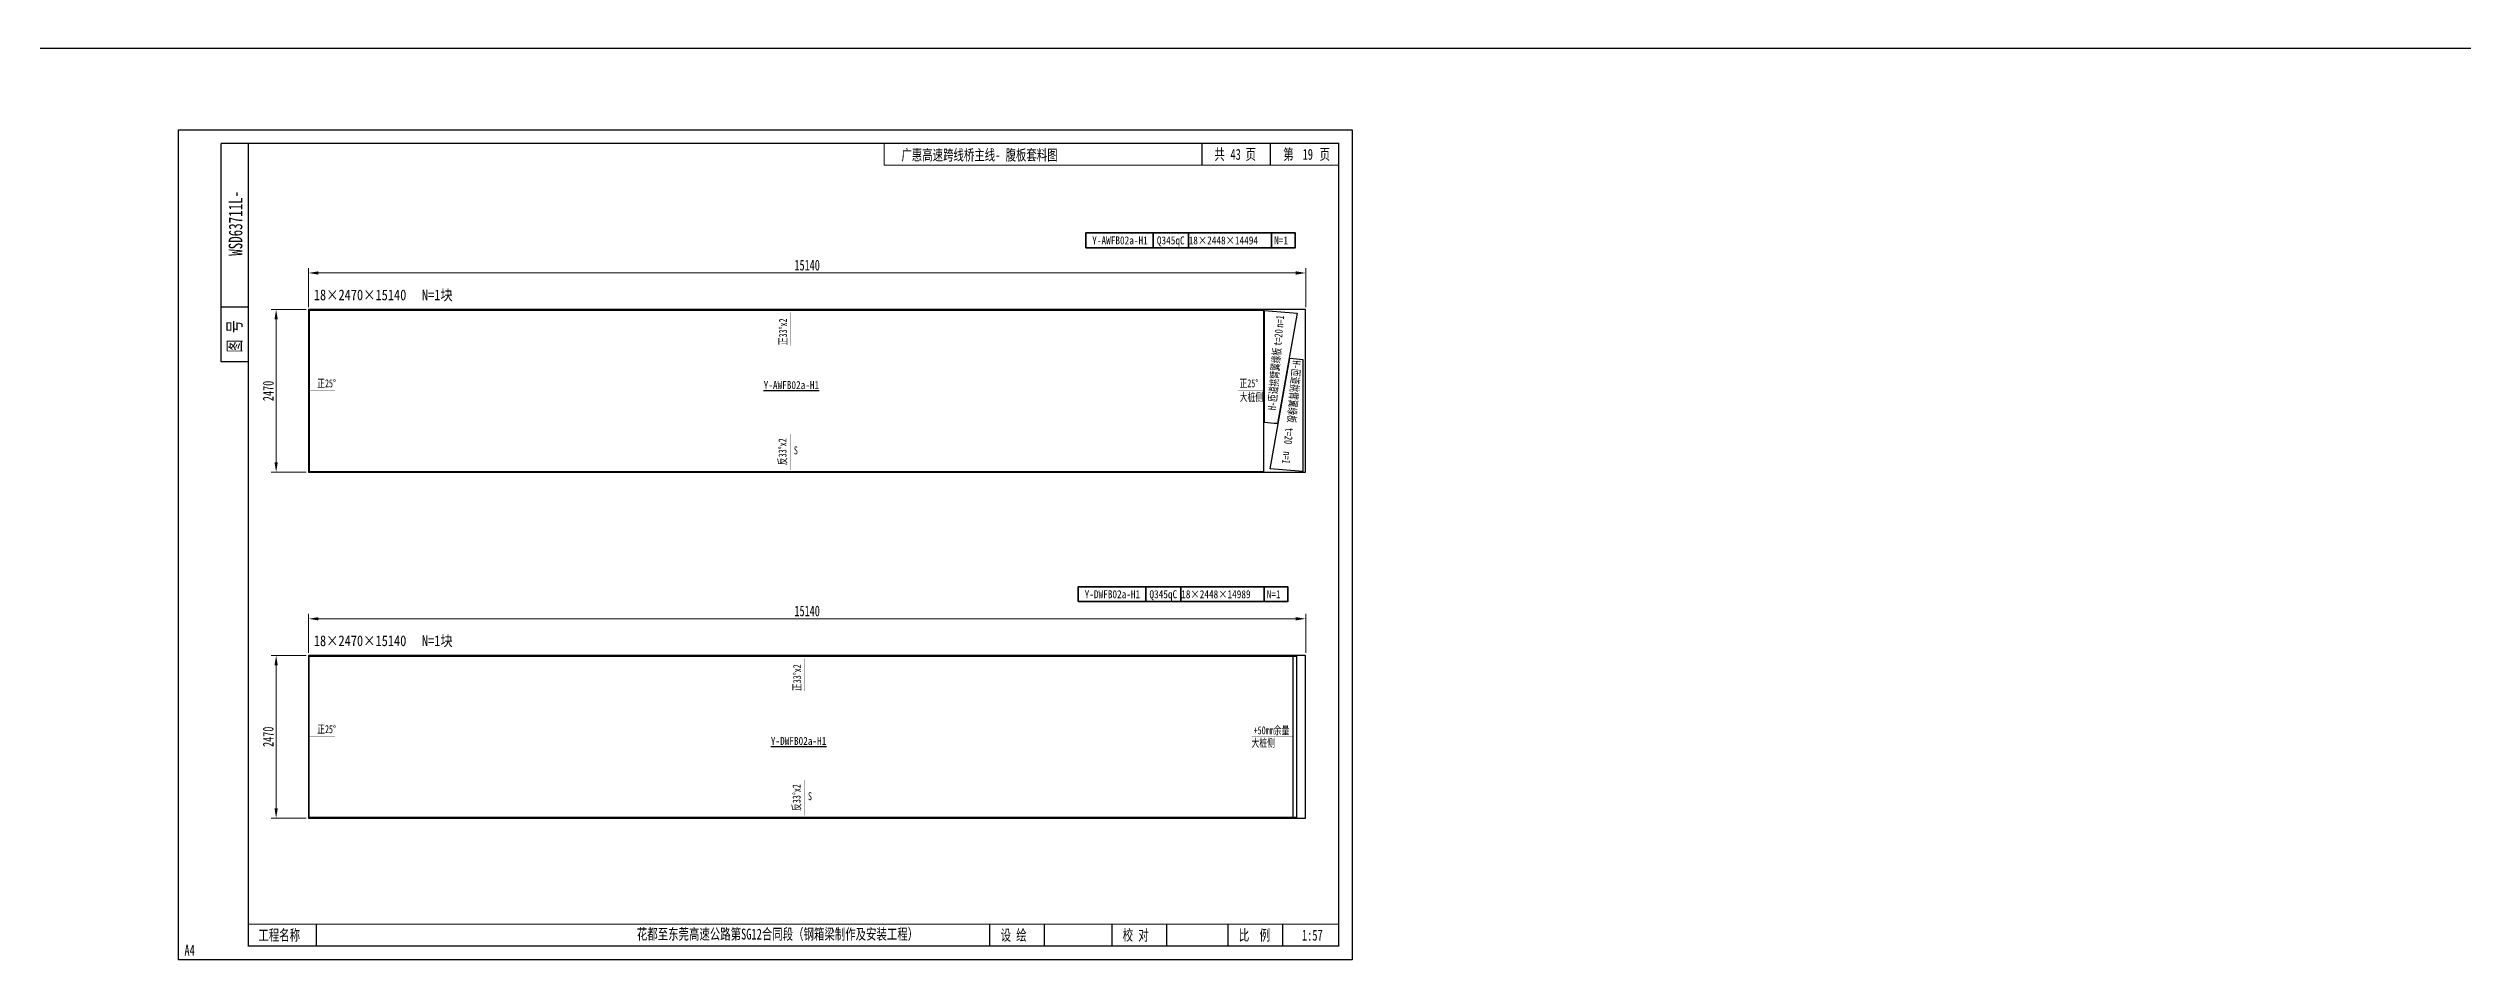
# Model space of a CAD drawing. Extents: x 1629247 to 2251351, y -601856 to -65897.
# Drawn here: x 1888018 to 1924679, y -497487 to -483650 of the extents above; entities that cross this region are included whole.
import ezdxf
from ezdxf.enums import TextEntityAlignment as Align

# ---------------------------------------------------------------- set-up
doc = ezdxf.new("R2010")
doc.units = 0
doc.header["$LTSCALE"] = 2
doc.header["$MEASUREMENT"] = 0
doc.header["$PDMODE"] = 35
doc.header["$PDSIZE"] = 50
doc.layers.get('0').update_dxf_attribs({"linetype": 'CONTINUOUS'})
doc.layers.get('Defpoints').update_dxf_attribs({"linetype": 'CONTINUOUS'})
doc.layers.add('1图框轮廓', color=7, linetype='CONTINUOUS', lineweight=35)
doc.layers.add('标注层', color=3, linetype='CONTINUOUS', lineweight=13)
for name, color, linetype in [('A3', 7, 'CONTINUOUS'), ('txt', 4, 'CONTINUOUS'), ('顶板', 1, 'CONTINUOUS')]:
    doc.layers.add(name, color=color, linetype=linetype)
doc.styles.add('仿宋', font='仿宋_GB2312_1.ttf', dxfattribs={"width": 0.7})
doc.dimstyles.new('标准标注样式-60', dxfattribs={"dimscale": 60, "dimtxt": 2.7, "dimasz": 2.5, "dimexe": 1.25, "dimexo": 0.625, "dimtad": 1, "dimdec": 0, "dimdsep": 46, "dimtxsty": '仿宋', "dimcen": 2.5, "dimclrd": 3, "dimclre": 3, "dimclrt": 4, "dimazin": 0, "dimtfac": 1, "dimtdec": 0, "dimtmove": 0, "dimatfit": 3, "dimfxl": 1.25, "dimlwd": 13, "dimlwe": 13, "dimarcsym": 0})

# ---------------------------------------------------------------- blocks, each defined once
blk = doc.blocks.new('*D341')
at = {"color": 3, "lineweight": 13, "ltscale": 3}
for p, q in [((1891971, -487579), (1891971, -486986)), ((1907111, -487579), (1907111, -486986))]:
    blk.add_line(p, q, dxfattribs=at)
at = {"color": 3, "linetype": 'ByBlock', "lineweight": 13, "ltscale": 3}
blk.add_line((1906961, -487061), (1892121, -487061), dxfattribs=at)
at = {"color": 3, "ltscale": 3}
for points in [[(1892121, -487036), (1892121, -487086), (1891971, -487061)], [(1906961, -487036), (1906961, -487086), (1907111, -487061)]]:
    blk.add_solid(points, dxfattribs=at)
at = {"layer": 'Defpoints', "color": 0, "ltscale": 3}
for p in [(1891971, -487061), (1891971, -487617), (1907111, -487617)]:
    blk.add_point(p, dxfattribs=at)
at = {"color": 4, "ltscale": 3, "insert": (1899541, -486943), "char_height": 162, "attachment_point": 5, "style": '仿宋'}
blk.add_mtext('15140', dxfattribs=at)
blk = doc.blocks.new('*D342')
at = {"color": 3, "lineweight": 13, "ltscale": 3}
for p, q in [((1891933, -487617), (1891403, -487617)), ((1891933, -490087), (1891403, -490087))]:
    blk.add_line(p, q, dxfattribs=at)
at = {"color": 3, "linetype": 'ByBlock', "lineweight": 13, "ltscale": 3}
blk.add_line((1891478, -487767), (1891478, -489937), dxfattribs=at)
at = {"color": 3, "ltscale": 3}
for points in [[(1891453, -487767), (1891503, -487767), (1891478, -487617)], [(1891453, -489937), (1891503, -489937), (1891478, -490087)]]:
    blk.add_solid(points, dxfattribs=at)
at = {"layer": 'Defpoints', "color": 0, "ltscale": 3}
for p in [(1891971, -487617), (1891478, -490087), (1891971, -490087)]:
    blk.add_point(p, dxfattribs=at)
at = {"color": 4, "ltscale": 3, "insert": (1891359, -488852), "char_height": 162, "attachment_point": 5, "rotation": 90, "style": '仿宋'}
blk.add_mtext('2470', dxfattribs=at)
blk = doc.blocks.new('tukuangA4-')
at = {"layer": 'A3'}
for p, q in [((537, 7565), (537, 10327)), ((882, 10327), (537, 10327)), ((12951, 10051), (12951, 10327)), ((13814, 10051), (13814, 10327)), ((882, 8256), (537, 8256)), ((882, 7565), (537, 7565)), ((1745, 173), (1745, 449)), ((10266, 173), (10266, 449)), ((10957, 173), (10957, 449)), ((11811, 173), (11811, 449)), ((12502, 173), (12502, 449)), ((13280, 173), (13280, 449)), ((13971, 173), (13971, 449))]:
    blk.add_line(p, q, dxfattribs=at)
blk.add_lwpolyline([(14850, 10500), (14850, 0), (0, 0), (0, 10500)], close=True, dxfattribs=at)
for points, const_width in [([(882, 10327), (14677, 10327), (14677, 173), (882, 173), (882, 10327)], 17.3), ([(8927, 10051), (8927, 10327)], 13.8), ([(8927, 10051), (14677, 10051)], 13.8), ([(882, 449), (14677, 449)], 13.8)]:
    blk.add_lwpolyline(points, dxfattribs=dict(at, const_width=const_width))
at = {"layer": 'A3', "color": 7, "linetype": 'Continuous', "style": '仿宋', "width": 0.7}
for s, p in [('共    页', (13106, 10120)), ('第     页', (13977, 10120)), ('工程名称', (1009, 242)), ('花都至东莞高速公路第SG12合同段（钢箱梁制作及安装工程）', (5798, 255)), ('设 绘', (10401, 242)), ('校 对', (11946, 242)), ('比  例', (13415, 242))]:
    blk.add_text(s, height=138.1, dxfattribs=at).set_placement(p)
blk.add_text('WSD63711L-', height=172.6, rotation=90, dxfattribs=at).set_placement((806, 9316), align=Align.CENTER)
blk.add_text('图 号', height=172.6, rotation=90, dxfattribs=at).set_placement((793, 7681))
blk.add_text('A4', height=138.1, dxfattribs=at).set_placement((139, 50), align=Align.CENTER)
blk = doc.blocks.new('*D343')
at = {"color": 3, "lineweight": 13, "ltscale": 3}
for p, q in [((1891971, -492829), (1891971, -492236)), ((1907111, -492829), (1907111, -492236))]:
    blk.add_line(p, q, dxfattribs=at)
at = {"color": 3, "linetype": 'ByBlock', "lineweight": 13, "ltscale": 3}
blk.add_line((1906961, -492311), (1892121, -492311), dxfattribs=at)
at = {"color": 3, "ltscale": 3}
for points in [[(1892121, -492286), (1892121, -492336), (1891971, -492311)], [(1906961, -492286), (1906961, -492336), (1907111, -492311)]]:
    blk.add_solid(points, dxfattribs=at)
at = {"layer": 'Defpoints', "color": 0, "ltscale": 3}
for p in [(1891971, -492311), (1891971, -492867), (1907111, -492867)]:
    blk.add_point(p, dxfattribs=at)
at = {"color": 4, "ltscale": 3, "insert": (1899541, -492193), "char_height": 162, "attachment_point": 5, "style": '仿宋'}
blk.add_mtext('15140', dxfattribs=at)
blk = doc.blocks.new('*D344')
at = {"color": 3, "lineweight": 13, "ltscale": 3}
for p, q in [((1891933, -492867), (1891403, -492867)), ((1891933, -495337), (1891403, -495337))]:
    blk.add_line(p, q, dxfattribs=at)
at = {"color": 3, "linetype": 'ByBlock', "lineweight": 13, "ltscale": 3}
blk.add_line((1891478, -493017), (1891478, -495187), dxfattribs=at)
at = {"color": 3, "ltscale": 3}
for points in [[(1891453, -493017), (1891503, -493017), (1891478, -492867)], [(1891453, -495187), (1891503, -495187), (1891478, -495337)]]:
    blk.add_solid(points, dxfattribs=at)
at = {"layer": 'Defpoints', "color": 0, "ltscale": 3}
for p in [(1891971, -492867), (1891478, -495337), (1891971, -495337)]:
    blk.add_point(p, dxfattribs=at)
at = {"color": 4, "ltscale": 3, "insert": (1891359, -494102), "char_height": 162, "attachment_point": 5, "rotation": 90, "style": '仿宋'}
blk.add_mtext('2470', dxfattribs=at)

msp = doc.modelspace()

# ---------------------------------------------------------------- linework, layer by layer
at = {"color": 8, "ltscale": 3}
msp.add_line((1852530.5, -483650.1), (2049720.8, -483650.1), dxfattribs=at)
at = {"color": 3, "ltscale": 3}
msp.add_line((1906919.3, -495326.8), (1906919.3, -492878.8), dxfattribs=at)
at = {"color": 8, "ltscale": 3}
for points in [[(1891970.5, -490086.5), (1907110.5, -490086.5), (1907110.5, -487616.5), (1891970.5, -487616.5)], [(1891970.5, -495336.8), (1907110.5, -495336.8), (1907110.5, -492866.8), (1891970.5, -492866.8)]]:
    msp.add_lwpolyline(points, close=True, dxfattribs=at)
at = {"color": 1, "ltscale": 3}
msp.add_lwpolyline([(1891980.5, -490076.5), (1906474.2, -490076.5), (1906474.2, -487628.5), (1891980.5, -487628.5)], close=True, dxfattribs=at)
msp.add_lwpolyline([(1906919.3, -495326.8), (1891980.5, -495326.8), (1891980.5, -492878.8), (1906919.3, -492878.8), (1906919.3, -492878.8), (1906969.3, -492878.8), (1906969.3, -495326.8), (1906919.3, -495326.8)], dxfattribs=at)
at = {"layer": '1图框轮廓', "color": 30, "ltscale": 3}
for p, q in [((1904794.9, -486678.8), (1904794.9, -486453.8)), ((1905329.4, -486678.8), (1905329.4, -486453.8)), ((1906592.4, -486678.8), (1906592.4, -486453.8)), ((1904681.9, -492050.8), (1904681.9, -491825.8)), ((1905216.4, -492050.8), (1905216.4, -491825.8)), ((1906479.4, -492050.8), (1906479.4, -491825.8))]:
    msp.add_line(p, q, dxfattribs=at)
for points in [[(1903771.5, -486678.8), (1906952.4, -486678.8), (1906952.4, -486453.8), (1903771.5, -486453.8)], [(1903658.5, -492050.8), (1906839.4, -492050.8), (1906839.4, -491825.8), (1903658.5, -491825.8)]]:
    msp.add_lwpolyline(points, close=True, dxfattribs=at)
at = {"layer": '标注层', "color": 42}
for points in [[(1899282.9, -487656.5, 0, 25, 0), (1899282.9, -487731.3, 5, 5, 0), (1899282.9, -488162.4, 5, 5, 0)], [(1891980.5, -488852.5, 0, 25, 0), (1892055.3, -488852.5, 5, 5, 0), (1892371.9, -488852.5, 5, 5, 0)], [(1906474.2, -488852.5, 0, 25, 0), (1906399.4, -488852.5, 5, 5, 0), (1906082.9, -488852.5, 5, 5, 0)], [(1899282.9, -490056, 0, 25, 0), (1899282.9, -489981.2, 5, 5, 0), (1899282.9, -489507.6, 5, 5, 0)], [(1899497, -492906.8, 0, 25, 0), (1899497, -492981.6, 5, 5, 0), (1899497, -493412.7, 5, 5, 0)], [(1891980.5, -494102.8, 0, 25, 0), (1892055.3, -494102.8, 5, 5, 0), (1892371.9, -494102.8, 5, 5, 0)], [(1906919.3, -494102.8, 0, 25, 0), (1906844.5, -494102.8, 5, 5, 0), (1906292.6, -494102.8, 5, 5, 0)], [(1899497, -495306.3, 0, 25, 0), (1899497, -495231.5, 5, 5, 0), (1899497, -494757.9, 5, 5, 0)]]:
    msp.add_lwpolyline(points, format="xyseb", dxfattribs=at)
at = {"layer": '顶板', "color": 7}
for points in [[(1906683.4, -489348.6, 0.0003846), (1906484.2, -489330.9), (1906484.2, -487628.5, -0.00095), (1906982.3, -487672.6)], [(1906870.3, -488356.8, 0.0003846), (1907069.5, -488374.4), (1907069.5, -490076.8, -0.00095), (1906571.4, -490032.8)]]:
    msp.add_lwpolyline(points, format="xyb", close=True, dxfattribs=at)

# ---------------------------------------------------------------- block references
at = {"color": 8, "xscale": 1.19999999999709, "yscale": 1.200000000000728, "zscale": 1.2}
msp.add_blockref('tukuangA4-', (1889997.7, -497486.5), dxfattribs=at)

# ---------------------------------------------------------------- texts
at = {"color": 7, "style": '仿宋', "width": 0.85}
for s, p in [('Y-AWFB02a-H1', (1904291.1, -486566.3)), ('Q345qC', (1905062.1, -486566.3)), ('N=1 ', (1906772.4, -486566.3)), ('Y-DWFB02a-H1', (1904176.3, -491938.3)), ('Q345qC', (1904949.1, -491938.3)), ('N=1 ', (1906659.4, -491938.3))]:
    msp.add_text(s, height=121.5, dxfattribs=at).set_placement(p, align=Align.MIDDLE_CENTER)
for s, p in [('18×2448×14494', (1905333.9, -486566.3)), ('18×2448×14989', (1905220.9, -491938.3))]:
    msp.add_text(s, height=121.5, dxfattribs=at).set_placement(p, align=Align.MIDDLE_LEFT)
for s, p in [('18×2470×15140', (1892049.9, -487475.1)), ('N=1块', (1893690.9, -487475.1)), ('18×2470×15140', (1892049.9, -492725.4)), ('N=1块', (1893690.9, -492725.4))]:
    msp.add_text(s, height=162, dxfattribs=at).set_placement(p)
at = {"color": 6, "style": '仿宋', "width": 0.85}
for s, p in [('%%UY-AWFB02a-H1', (1899302.1, -488762.4)), ('%%UY-DWFB02a-H1', (1899410.8, -494165.3))]:
    msp.add_text(s, height=121.5, dxfattribs=at).set_placement(p, align=Align.MIDDLE_CENTER)
at = {"layer": 'A3', "color": 6, "linetype": 'Continuous', "style": '仿宋', "width": 0.7}
msp.add_text('广惠高速跨线桥主线- 腹板套料图', height=165.714, dxfattribs=at).set_placement((1900971.5, -485352.2))
at = {"layer": 'A3', "color": 1, "linetype": 'Continuous', "style": '仿宋', "width": 0.7}
for s, p in [('43', (1905968.2, -485343)), ('19', (1907064.3, -485343))]:
    msp.add_text(s, height=165.71, dxfattribs=at).set_placement(p)
at = {"layer": 'A3', "color": 7, "linetype": 'Continuous', "style": '仿宋', "width": 0.7}
msp.add_text('1:57', height=165.71, dxfattribs=at).set_placement((1907053.7, -497196.7))
at = {"layer": 'txt', "style": '仿宋', "width": 0.7}
for s, rotation, p in [('t=20', 84.94513, (1906694, -488040.5)), ('n=1', 84.94513, (1906716.3, -487795.6)), ('H-匝道挑臂翼缘板', 84.94513, (1906637.4, -488670.2)), ('H-匝道挑臂翼缘板', 264.94513, (1906934.6, -488864.2)), ('n=1', 264.94513, (1906821.7, -489863.9)), ('t=20', 264.94513, (1906854.5, -489535.6))]:
    msp.add_text(s, height=120, rotation=rotation, dxfattribs=at).set_placement(p, align=Align.MIDDLE_CENTER)
at = {"layer": '标注层', "color": 42, "style": '仿宋', "width": 0.7}
for s, p in [('正33%%Dx2', (1899234.1, -488158.6)), ('反33%%Dx2', (1899227.3, -489978.7)), ('正33%%Dx2', (1899448.2, -493408.8)), ('反33%%Dx2', (1899441.5, -495229))]:
    msp.add_text(s, height=121.5, rotation=90, dxfattribs=at).set_placement(p)
for s, p in [('正25%%D', (1892100.9, -488796.9)), ('正25%%D', (1906105, -488796.9)), ('大桩侧', (1906109.1, -489006.1)), ('S', (1899339, -489814.5)), ('正25%%D', (1892100.9, -494047.2)), ('大桩侧', (1906287.6, -494256.4)), ('+50mm余量', (1906321.4, -494065)), ('S', (1899553.2, -495064.8))]:
    msp.add_text(s, height=121.5, dxfattribs=at).set_placement(p)

# ---------------------------------------------------------------- dimensions: what is measured, and where the dimension line sits
at = {"color": 8, "ltscale": 3}
for base, p1, p2, picture, middle in [((1891970.5, -487061.1), (1907110.5, -487616.5), (1891970.5, -487616.5), '*D341', (1899540.5, -486942.6)), ((1891970.5, -492311.3), (1907110.5, -492866.8), (1891970.5, -492866.8), '*D343', (1899540.5, -492192.8))]:
    dim = msp.add_linear_dim(base=base, p1=p1, p2=p2, dimstyle='标准标注样式-60', dxfattribs=at)
    dim.commit()
    dim.dimension.update_dxf_attribs({"geometry": picture, "text_midpoint": middle})
for base, p1, p2, picture, middle in [((1891477.6, -490086.5), (1891970.5, -487616.5), (1891970.5, -490086.5), '*D342', (1891359.1, -488851.5)), ((1891477.6, -495336.8), (1891970.5, -492866.8), (1891970.5, -495336.8), '*D344', (1891359.1, -494101.8))]:
    dim = msp.add_linear_dim(base=base, p1=p1, p2=p2, angle=90, dimstyle='标准标注样式-60', dxfattribs=at)
    dim.commit()
    dim.dimension.update_dxf_attribs({"geometry": picture, "text_midpoint": middle})

doc.saveas('drawing.dxf')
